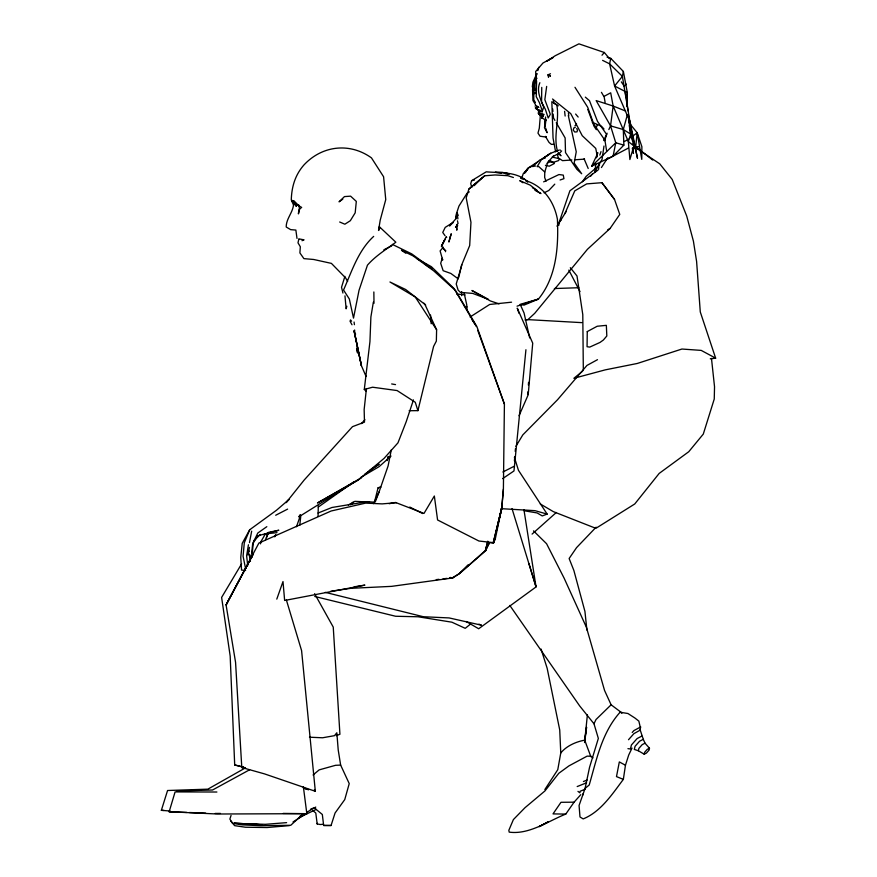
<?xml version="1.0" encoding="UTF-8"?>
<svg xmlns="http://www.w3.org/2000/svg" width="877" height="877" viewBox="0 0 877 877"><rect width="100%" height="100%" fill="white"/><g stroke="black" fill="none" stroke-linecap="round" stroke-linejoin="round"><path stroke-width="1.32" d="M536.987 78.239L534.268 80.936L532.558 89.597L532.953 100.526L535.419 104.538M543.027 115.095L542.501 114.131L542.819 115.106M496.042 532.449L501.797 508.572L503.398 489.103L504.407 404.078L476.891 326.573L455.601 290.594L433.72 270.872L413.177 255.963L401.491 250.263L405.821 253.234M541.745 87.393L541.569 102.181L545.417 109.439L548.191 118L550.317 114.317L544.836 99.682L546.656 86.406M553.782 155.81L547.774 162.168L544.77 172.013L544.661 177.472L546.053 181.221M436.614 329.774L415.238 296.952L389.947 281.988L405.645 289.498L424.928 304.407L436.614 329.774L436.351 341.087L433.589 346.415L417.912 410.644L409.131 410.721M598.673 169.184L598.805 163.78M318.033 516.443L318.318 505.963M535.54 79.062L533.753 86.604L533.797 99.814L535.43 102.565M545.582 117.014L545.154 126.365L545.933 119.787M626.715 105.931L627.329 92.6L623.383 71.486L610.732 58.331L607.103 57.169M626.66 106.007L627.329 92.6L614.591 86.001L609.614 63.846L610.732 58.331M587.404 714.689L584.564 742.523M323.514 824.314L320.149 824.501L317.178 823.942L317.211 823.273M527.724 394.507L527.91 391.811M528.371 385.047L528.557 382.35M536.603 80.859L536.22 96.591L539.443 102.686L542.37 111.116L543.641 107.06C540.66 99.254 536.231 91.12 539.859 82.701M558.868 225.236L559.077 222.517L569.897 190.791L598.07 170.05M514.415 460.885L514.766 456.829M515.227 451.414L515.457 448.706M503.398 489.103L501.611 508.748L493.28 542.644L478.897 541.01L437.579 519.973L434.345 496.009L424.008 513.407L395.505 502.455L389.136 503.727M303.376 786.79L306.829 813.67L217.54 814.009L169.162 811.751L175.093 791.909L216.893 792.019M252.247 553.365L253.234 543.049L257.783 535.781L278.842 530.245L268.526 532.361M539.706 112.607L539.958 110.064M525.926 349.737L513.977 470.949L502.642 478.623M629.807 123.734L637.195 132.767L635.715 146.711L652.707 160.063M299.77 525.334L300.756 516.323M366.433 388.544L364.152 409.537L364.481 422.133L352.488 426.671L304.176 480.037L286.077 502.674L289.015 499.473L276.485 510.25L249.726 529.741L242.227 543.323L240.769 557.355L241.548 570.083L245.604 570.478M544.88 125.608L545.604 119.184M445.461 251.721L445.615 250.362M366.191 391.175L364.295 389.465L369.941 341.635L370.894 316.981L373.361 302.116M596.601 157.794L597.226 152.719M584.652 742.446L586.57 727.274L584.718 740.166L590.89 756.73M545.417 120.313L544.474 127.713L547.116 132.723L545.626 127.987M608.846 129.544L610.556 125.871L613.144 106.029L610.699 92.809L603.99 96.404M595.823 164.142L594.77 172.133L602.061 159.318L603.99 146.01M582.777 795.088L582.953 793.871M509.811 605.426L579.653 705.897L593.981 723.755L598.344 738.412L589.552 767.298L585.091 788.39L579.072 805.481L579.993 816.98L583.183 818.91C600.909 811.729 612.245 794.091 623.35 779.379L625.454 765.237L628.699 755.053L632.032 748.092M542.457 116.093L542.907 116.882L542.863 115.391L541.789 118.077L542.446 116.619L541.789 118.077L542.096 117.397M541.186 114.569L540.287 114.646L543.411 115.249L541.756 117.77L542.304 117.288M378.535 230.498L380.19 220.27L385.748 199.594L383.589 176.748L371.464 157.871C349.704 142.249 322.045 145.483 303.891 165.019C295.143 175.005 291.679 186.757 291.285 199.759L293.51 205.032C292.578 212.936 286.11 218.91 286.209 227.011L290.66 229.642L295.867 230.07L296.996 238.423M248.432 544.781L246.634 555.744L247.709 565.687M541.076 649.068L547.16 668.296L559.734 729.982L560.765 752.97L557.783 769.666L544.869 789.519M249.474 542.611L251.666 531.177M247.972 555.009L249.452 547.391M391.285 449.934L388.094 465.961L379.072 491.953L373.624 503.661M597.95 152.795L591.646 166.257L613.1 156.106L615.764 142.776L610.556 125.871L596.163 100.592L613.144 106.029L625.619 111.05M623.383 71.486L622.396 76.365L631.714 132.449L637.491 158.244L630.201 122.254L628.776 118.636M495.373 538.555L501.644 508.221L493.28 542.644L495.373 538.555L493.477 543.049L489.563 542.666M536.921 107.904L536.669 109.066L535.31 107.948L536.877 106.873L538.84 107.443L535.792 105.306L535.08 106.128M638.357 750.756L638.873 748.399L642.216 744.628L645.033 743.203L649.484 748.224L649.079 750.087L646.437 753.08L644.2 754.198L638.357 750.756L634.323 749.44L635.069 746.305L639.552 741.24L643.29 739.311L640.243 730.102L633.863 733.676L628.513 739.728M644.2 754.198L644.606 752.334L647.248 749.353L649.484 748.224M298.761 239.377L297.994 242.808L300.329 246.766L299.901 252.916L303.902 258.627L313.67 259.482L331.407 263.385L345.571 277.866L347.654 281.385M458.77 277.34L461.521 265.336L469.688 245.549L470.96 222.287L466.202 197.829L468.888 189.048L484.63 175.806L495.132 174.961L507.882 175.707L513.396 177.505M543.488 115.095L543.718 114.087C544.529 115.819 540.835 114.668 543.181 114.854M260.491 543.85L261.072 541.35L265.424 533.896L277 532.668M494.387 539.18L493.477 543.049L494.431 539.081M496.81 528.864L501.644 508.221M374.238 503.08L378.075 487.787L380.695 487.053M486.527 546.897L485.54 550.855L459.449 573.569L452.795 577.943L391.591 586.362L350.844 588.324L330.837 591.219M487.755 541.317L485.43 550.471L459.449 573.569L452.455 577.757L449.748 578.075M487.853 541.372L485.43 550.471L488.938 543.619L487.042 545.56M486.582 546.919L485.54 550.855L488.938 543.619M537.831 70.609L538.73 67.255M346.832 306.237L346.13 308.814L344.968 295.845M639.75 730.388L640.692 726.912L633.896 730.596L632.218 732.492M627.428 114.547L623.306 129.544L623.876 145.122L613.1 156.106M628.414 114.646L630.695 134.104L633.885 145.944L629.883 159.537L628.327 141.537L613.144 106.029M527.691 181.66C516.432 171.278 500.416 173.098 486.242 171.826L471.596 180.717L470.719 183.677L471.815 187.371M461.883 264.832L456.226 283.973L458.134 290.166L460.469 292.403L472.714 293.4L488.511 299.375L471.914 290.495L490.309 300.921L499.035 303.859M299.397 210.59L298.399 213.889L298.893 209.526L301.677 207.421L297.796 205.163L293.554 200.756L298.969 205.996L297.796 205.163M344.902 276.354L341.526 287.283L342.929 293.039M170.138 811.028L161.357 810.326L167.562 790.517L207.86 789.157L245.286 767.978M314.032 807.662L322.33 814.481L323.646 825.465L331.057 825.498L335.058 813.023L344.749 799.594L349.232 783.621L340.649 765.106L338.215 749.967L336.834 732.777L334.499 735.671L322.572 737.776L309.482 737.206M596.086 128.448L597.303 124.644M231.057 815.435L229.873 819.096L232.591 823.36L242.249 824.862L260.721 825.706L290.747 825.279L302.466 814.547M604.659 140.704L606.687 134.499L597.467 121.311L589.487 100.702L585.332 97.139M413.451 399.901L406.204 421.727L397.961 442.852L384.071 458.386L357.893 480.278L317.463 502.981L361.543 477.68L298.794 516.882L300.098 514.733M542.403 116.181L543.082 115.446M599.813 155.086L601.008 151.622M296.481 526.748L300.515 515.161M521.497 178.667L523.306 173.547L527.844 168.603L525.038 172.736L528.195 167.989L537.601 161.916M276.792 599.134L282.997 581.561L284.641 600.471L364.909 585.134L354.144 586.823M576.496 123.536L575.74 125.63L574.819 125.849M378.93 230.081L379.982 227.318L378.787 227.198M375.477 501.37L379.105 491.854M266.476 537.623L268.373 532.854M265.424 539.837L268.307 532.767M542.205 116.455L542.435 117.562L542.063 116.652M249.726 529.741L244.299 542.797L243.072 556.182L245.505 568.241L246.196 568.395M274.764 536.845L275.707 534.586M536.877 73.876L533.753 83.359L534.893 90.55M556.983 226.2L564.931 213.56L574.764 190.868L586.669 183.896L601.94 182.69L614.514 199.408L619.765 214.405L610.096 228.458L587.437 249.298L534.718 313.33L527.768 319.765L525.071 319.984M519.02 415.775L528.195 394.782L532.723 343.159L517.255 308.145L518.965 313.253M603.683 140.55L607.125 133.205M593.981 723.755L596.009 719.524L611.116 704.801L604.56 690.462L586.395 627.263L564.097 578.107L546.579 543.729L533.512 530.881M540.188 111.532L540.692 110.48M536.888 73.58L532.92 82.175L532.328 86.713L533.282 88.84M524.534 173.142L527.844 168.603L525.608 171.859M561.653 150.932L559.658 153.124L552.357 156.775M542.764 115.643L543.367 116.181L542.742 115.567M241.624 563.834L221.618 597.423L230.18 656.106L234.696 764.952L243.861 767.342M247.84 553.42L249.211 551.107M564.931 213.56L566.268 211.313M515.895 446.338L522.802 434.904L557.553 399.726L586.965 365.424L597.489 359.68M456.577 224.918L456.818 229.971L456.577 224.918L458.068 223.514L457.454 220.774M601.414 167.551L607.717 157.783M582.405 181.78L586.099 176.409L599.605 164.931M592.973 757.914L590.923 756.248L587.13 756.138L568.987 765.862L558.802 773.284L544.913 790.966L525.027 807.673L513.396 819.578L508.835 830.311L509.208 832.13C529.149 834.86 548.092 821.124 565.775 814.086L574.084 802.181L580.782 794.672M351.589 504.418L353.102 502.28L354.944 501.348L369.502 502.082M560.765 752.97C566.454 745.954 575.926 741.745 584.718 740.166M590.681 176.211L592.238 174.128M541.701 114.942L542.271 114.679L540.977 113.966L541.887 114.953M542.699 116.213L542.326 116.893M640.473 728.14L638.851 721.113L634.871 717.989L627.91 713.505L620.083 712.234C601.808 732.613 596.601 759.625 589.201 785.025L585.091 788.39M602.017 55.207L604.308 52.488L609.438 58.584M559.405 221.925L561.072 219.984M443.356 247.204L440.111 250.899L442.688 260.063L442.26 258.266L440.692 263.341L443.159 270.708L450.844 273.449L458.287 278.908M361.401 423.613L364.909 419.721M373.679 236.384C358.123 250.679 351.874 271.289 343.543 290.024L349.331 298.98L353.508 318.11L359.033 290.298L367.452 265.161C375.531 255.876 386.286 249.364 395.845 242.216L379.982 227.318M554.79 184.148L548.794 190.484L544.091 192.808M596.141 527.165L576.562 547.632L569.129 558.517L573.865 570.456L584.937 611.433L586.888 630.037M457.377 225.444L455.558 227.307L457.717 225.641M459.449 573.569L468.011 564.876M474.205 185.639L481.506 178.294M532.087 534.082L556.303 512.497M591.646 166.257L615.764 142.776L623.876 145.122M350.537 504.779L353.102 502.28L348.366 505.009M253.848 540.736L260.37 534.466M626.441 84.148L624.183 86.198L621.354 81.89M391.021 456.062L379.127 466.63L360.48 477.625M468.888 189.048L484.63 175.806M313.056 774.983L319.173 769.874L335.551 765.303L340.649 765.106M582.273 371.464L573.876 378.294L605.24 369.864L637.305 363.462L681.933 349.035L701.216 350.394L715.643 358.167L700.284 311.949L696.601 261.456L693.411 241.164L686.735 216.115L672.21 179.423L659.734 163.813L637.568 148.98M470.532 624.062L465.238 628.327L451.874 622.188L418.077 616.772L395.604 616.257L314.722 596.47M630.76 137.601L637.195 132.767L641.887 146.711L641.767 159.373L637.195 132.767M539.958 114.131L538.401 112.837L539.958 114.131L541.284 114.098L539.936 114.317L538.303 113.144L540.561 114.744L541.909 114.668L539.804 113.889L541.098 114.92M342.775 199.189L339.037 201.831L344.464 196.591L350.603 196.163L356.314 201.414L355.185 212.826L350.329 220.708L344.858 224.205L339.673 222.002M266.827 526.671L257.805 533.03L252.686 543.565L251.677 553.223L252.236 557.059M353.935 481.835L318.274 507.07M364.909 474.15L379.16 464.163L370.072 470.039M550.712 153.234L543.17 158.364L550.712 153.234L558.846 150.175M549.287 154.209L541.58 159.318L537.13 166.685L538.642 166.498L544.77 172.013M546.667 61.258L555.273 55.7L578.919 43.85L604.308 52.488M547.095 163.319L550.975 160.842M470.105 316.992L489.695 304.462L511.565 302.192M293.017 821.968L306.643 813.319M469.305 191.877L467.068 193.225L458.956 206.073L456.347 213.966L456.204 218.581L456.731 213.528L456.04 218.603L449.55 225.97L453.376 222.276L445.22 227.384L442.732 232.46L445.034 235.683M532.953 94.486L534.071 93.828M299.901 816.301L304.429 813.659M306.698 812.343L315.753 807.07M547.708 60.656L552.916 57.641L542.995 62.991L535.672 71.497L536.296 92.458M607.772 229.774L610.096 228.458M548.059 821.924L539.169 826.649L547.621 822.122M249.649 769.754L212.563 789.991L176.902 791.01M543.641 181.857L558.945 174.556L563.275 175.104L563.933 178.678L560.085 179.993M624.369 141.504L628.623 139.213M605.974 159.888L628.239 148.147M641.789 736.11L637.097 738.577L631.418 744.99L630.431 748.958L627.932 748.673M275.696 515.248L287.623 509.109M383.863 249.802L391.69 245.878M502.894 472.001L513.856 466.421M298.498 817.857L316.246 809.372M310.414 809.328L312.826 808.21M550.482 73.756L548.004 74.819L548.531 77.395M302.006 240.704L304.056 239.859L298.882 238.862M528.195 167.989L531.023 166.849M336.286 735.704L339.925 734.246L333.249 627.099L314.602 593.674M583.424 781.517L587.108 780.048M577.187 786.559L586.581 782.788M585.134 789.245L580.146 791.251L579.85 792.808L577.965 791.372M263.802 534.685L268.844 532.679M318.055 513.034L331.934 507.498L367.178 501.633L374.863 502.269M540.956 114.898L541.679 114.602M559.921 149.934L560.48 150.274M514.404 457.355L518.45 470.302L547.149 514.097L542.26 515.928L537.108 512.935L524.117 510.743M545.384 157.904L539.772 159.976L532.591 166.564L535.661 165.95M517.046 306.161L538.423 299.09C556.555 276.935 558.616 246.799 557.41 219.283C554.176 201.71 543.378 185.946 525.718 180.64L527.757 182.021M575.268 127.45L573.909 127.834L573.207 130.037L574.742 132.021L577 131.857L577.461 130.289L576.748 128.47M364.295 389.465L372.593 387.217L397.106 390.561L415.26 402.269L417.912 410.644M539.07 113.67L540.462 114.712L541.482 114.459M471.596 180.717L474.446 180.059M378.075 487.787L380.717 487.184M541.23 114.405L539.991 114.602L538.401 113.484L539.936 114.558L541.197 114.328M323.646 825.465L331.057 825.498M539.936 114.317L541.241 114.098M710.282 358.836L715.643 358.167M436.242 579.631L438.938 579.313M442.995 578.853L447.051 578.381M396.47 502.685L382.175 503.891L365.643 503.113L331.155 510.995L258.89 543.06L226.091 604.998L235.562 662.332L241.789 767.518L264.514 773.887L315.325 791.295L301.589 650.602L286.33 599.824M289.421 825.619L267.09 827.526L245.483 827.23L234.608 825.652L230.794 821.004M286.604 822.648L265.369 824.314L251.513 823.898M574.49 159.822L584.553 159.132M571.892 159.998L562.519 160.644L558.331 157.948L557.432 154.33M554.374 288.544L578.853 287.722M553.508 144.299L551.359 144.365L549.002 142.37L545.472 136.45L546.283 136.669M574.084 802.181L560.984 802.291L553.014 813.9L565.775 814.086M215.117 813.45L220.456 813.417M355.634 334.093L354.692 334.093L354.111 330.793L361.423 365.709L366.071 376.463M639.421 146.711L635.715 146.711L633.062 143.894M283.128 813.417L306.829 813.67M169.162 811.795L186.735 812.431M189.432 812.519L205.656 813.111M161.357 810.326L164.01 810.436M632.229 148.356L638.884 148.717M527.669 319.612L581.736 322.637M501.227 508.671L535.036 510.666L547.149 514.097M465.029 294.902L456.621 293.992M548.772 161.357L554.165 162.07L558.452 160.623L559.394 159.351L559.471 158.715L552.455 157.147M450.098 577.581L452.795 577.943L450.098 577.472M545.209 136.944L540.046 136.22L537.974 133.129L539.311 128.185L540.276 116.498L538.007 109.866M501.491 173.218L495.154 172.32L502.214 172.32L509.329 173.997L505.766 173.109L508.276 173.942M505.284 173.756L507.827 174.117M241.789 767.518L245.56 768.164M391.668 383.94L395.516 384.608M464.426 306.391L467.013 306.906M545.417 165.315L549.276 166.202L554.286 163.539L554.363 162.958L548.925 161.225M234.696 764.952L243.598 767.123M325.29 592.359L423.317 616.728L449.145 617.934L481.451 625.191L478.941 624.161M610.556 125.871L623.306 129.544L630.695 134.104L628.327 141.537L633.885 145.944M520.85 178.163L524.621 179.434L521.102 178.053M303.398 787.886L308.529 789.706L303.65 788.182M534.86 189.64L540.945 193.576L535.145 190.386M620.083 712.234L622.067 713.012L611.116 704.801M623.35 779.379L616.487 776.605L619.326 761.927L625.454 765.237M592.238 122.199L601.49 126.332L603.968 128.974M550.361 75.959L548.004 74.819L550.383 76.124M392.381 244.42L411.719 253.881L432.076 268.757L426.277 265.172M602.598 60.37L609.614 63.846L622.396 76.365L614.591 86.001L630.201 122.254M409.756 507.059L422.659 513.538M417.211 258.825L431.352 266.674L453.979 288.478L476.364 326.562M466.125 621.464L478.678 628.754L536.044 586.921L523.953 509.767M540.298 503.968L553.299 511.609L595.867 528.338L634.762 503.968L659.164 473.427L688.741 451.743L703.288 434.093L714.251 399.024L714.536 386.779L711.477 358.386M542.205 112.157L535.595 108.255L540.276 111.028M532.394 187.689L536.987 190.419L530.146 185.113L519.754 180.64L522.999 182.778M533.753 92.162L536.34 93.718M558.342 105.865L553.825 103.146L553.288 100.57M541.778 117.792L546.152 120.434M552.828 102.324L556.796 104.878C559.712 120.39 553.047 136.187 557.564 151.458M552.532 98.991L570.752 113.648L582.251 135.716L595.735 148.377L597.27 156.073M312.848 810.578L315.786 813.023L317.178 823.942M446.7 237.492L446.283 236.593L441.46 246.24L444.957 239.366L441.46 246.24L445.604 250.822M351.995 324.775L350.066 321.278L350.504 319.919L351.6 321.212M540.769 114.24L539.41 112.881L540.638 114.284M558.32 153.102L560.984 155.777L558.309 152.741M423.876 303.168L425.674 305.13M575.63 114.043L578.173 117.047M542.468 115.062L541.657 114.087L542.271 115.062M570.302 267.682L577 275.981L582.788 314.646L583.326 370.609M443.466 248.553L444.54 249.923M614.514 199.408L601.94 182.69M596.327 129.686L594.069 126.321L587.82 109.461M472.144 319.864L475.137 324.391M574.983 87.294L587.667 107.213L593.828 124.216L604.922 140.221L606.643 151.03M601.447 92.337L604.165 96.974L605.119 102.357M554.889 120.379L553.53 118.033L553.168 114.098M556.259 122.714L565.128 137.93L565.512 152.587L576.858 169.316L581.681 173.745L574.161 163.067L576.244 151.776L568.296 115.479M314.35 789.563L315.325 791.295M580.026 291.613L568.822 270.105M291.548 200.153L292.403 201.874M520.335 304.736L524.051 312.979L529.686 337.941M643.29 739.311L645.033 743.203M584.071 158.792L588.193 168.461M458.145 215.38L457.18 212.968L457.882 218.91M477.746 330.377L504.407 404.078M629.226 125.345L631.451 138.621M512.015 508.594L536.044 586.921L528.974 563.747M628.524 120.544L631.714 132.449M632.47 149.485L633.468 153.453L632.734 148.06M464.108 292.973L466.728 304.714L467.024 310.052M354.111 330.793L361.423 365.709L354.692 334.093L354.648 329.993M249.035 553.815L250.449 561.335M298.882 205.065L299.594 209.691M354.078 322.045L354.429 324.676M626.09 95.505L627.954 110.776M568.406 112.793L568.756 115.797M564.591 111.324L565.139 116.049M555.612 151.853L553.047 137.996L551.841 101.677M552.674 108.847L552.916 111.467M250.153 555.031L250.373 557.575M430.541 315.007L431.177 323.745M626.595 99.989L626.989 105.415M625.367 91.668L625.487 94.288M373.854 291.964L373.997 303.321M461.653 291.613L461.653 295.67M587.261 331.583L587.064 346.733L589.761 347.084L600 342.436L603.365 340.024L606.818 335.99L606.347 325.345L597.204 326.244L587.261 331.583M450.252 236.943L448.881 242.008L451.249 233.753L450.252 236.943M388.336 456.511L387.042 460.513L388.336 456.511M540.243 113.725L542.194 114.383L540.243 113.725M540.572 114.12L538.686 112.826L540.572 114.12M227.987 601.019L226.091 604.998L253.201 554.078L227.987 601.019M538.423 299.09L523.986 305.119L520.149 304.352L538.423 299.09M262.212 824.808L234.214 823.119L262.212 824.808M296.448 206.38L291.679 200.241L296.448 206.38M356.873 348.64L356.588 348.147L357.597 353.025L356.873 348.64"/></g></svg>
